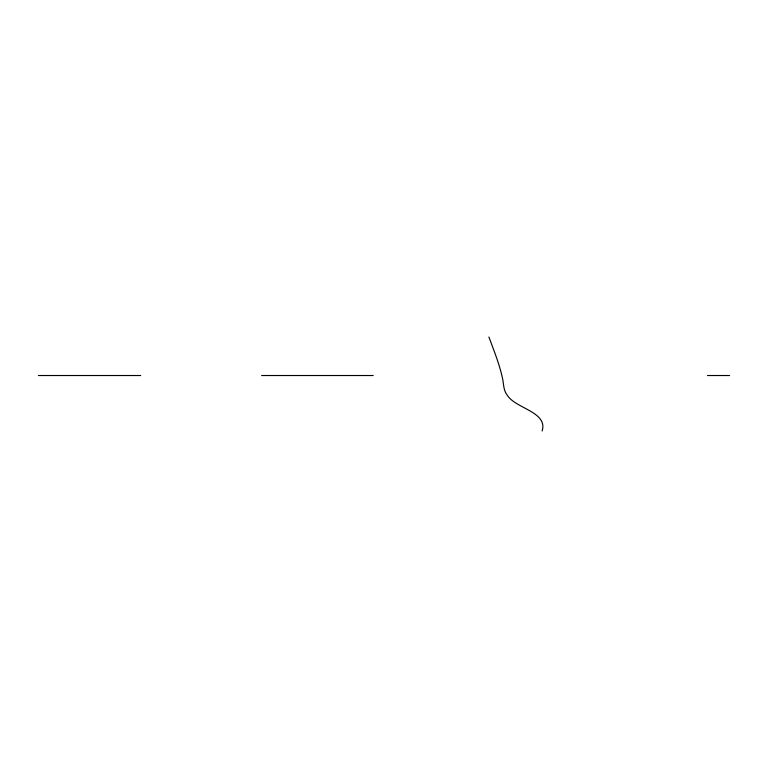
<?xml version="1.0" encoding="UTF-8"?>
<svg xmlns="http://www.w3.org/2000/svg" width="768" height="768" viewBox="0 0 768 768"><rect width="100%" height="100%" fill="white"/><g stroke="black" fill="none" stroke-linecap="round" stroke-linejoin="round"><path stroke-width="1.15" d="M542.131 431.002C548.15 411.83 515.309 408.557 507.187 395.107C503.837 390.96 503.693 385.459 502.934 380.429C499.997 365.462 494.179 351.254 488.909 336.998M38.4 375.523L140.707 375.523M261.61 375.523L373.219 375.523M707.462 375.523L729.6 375.523"/></g></svg>
